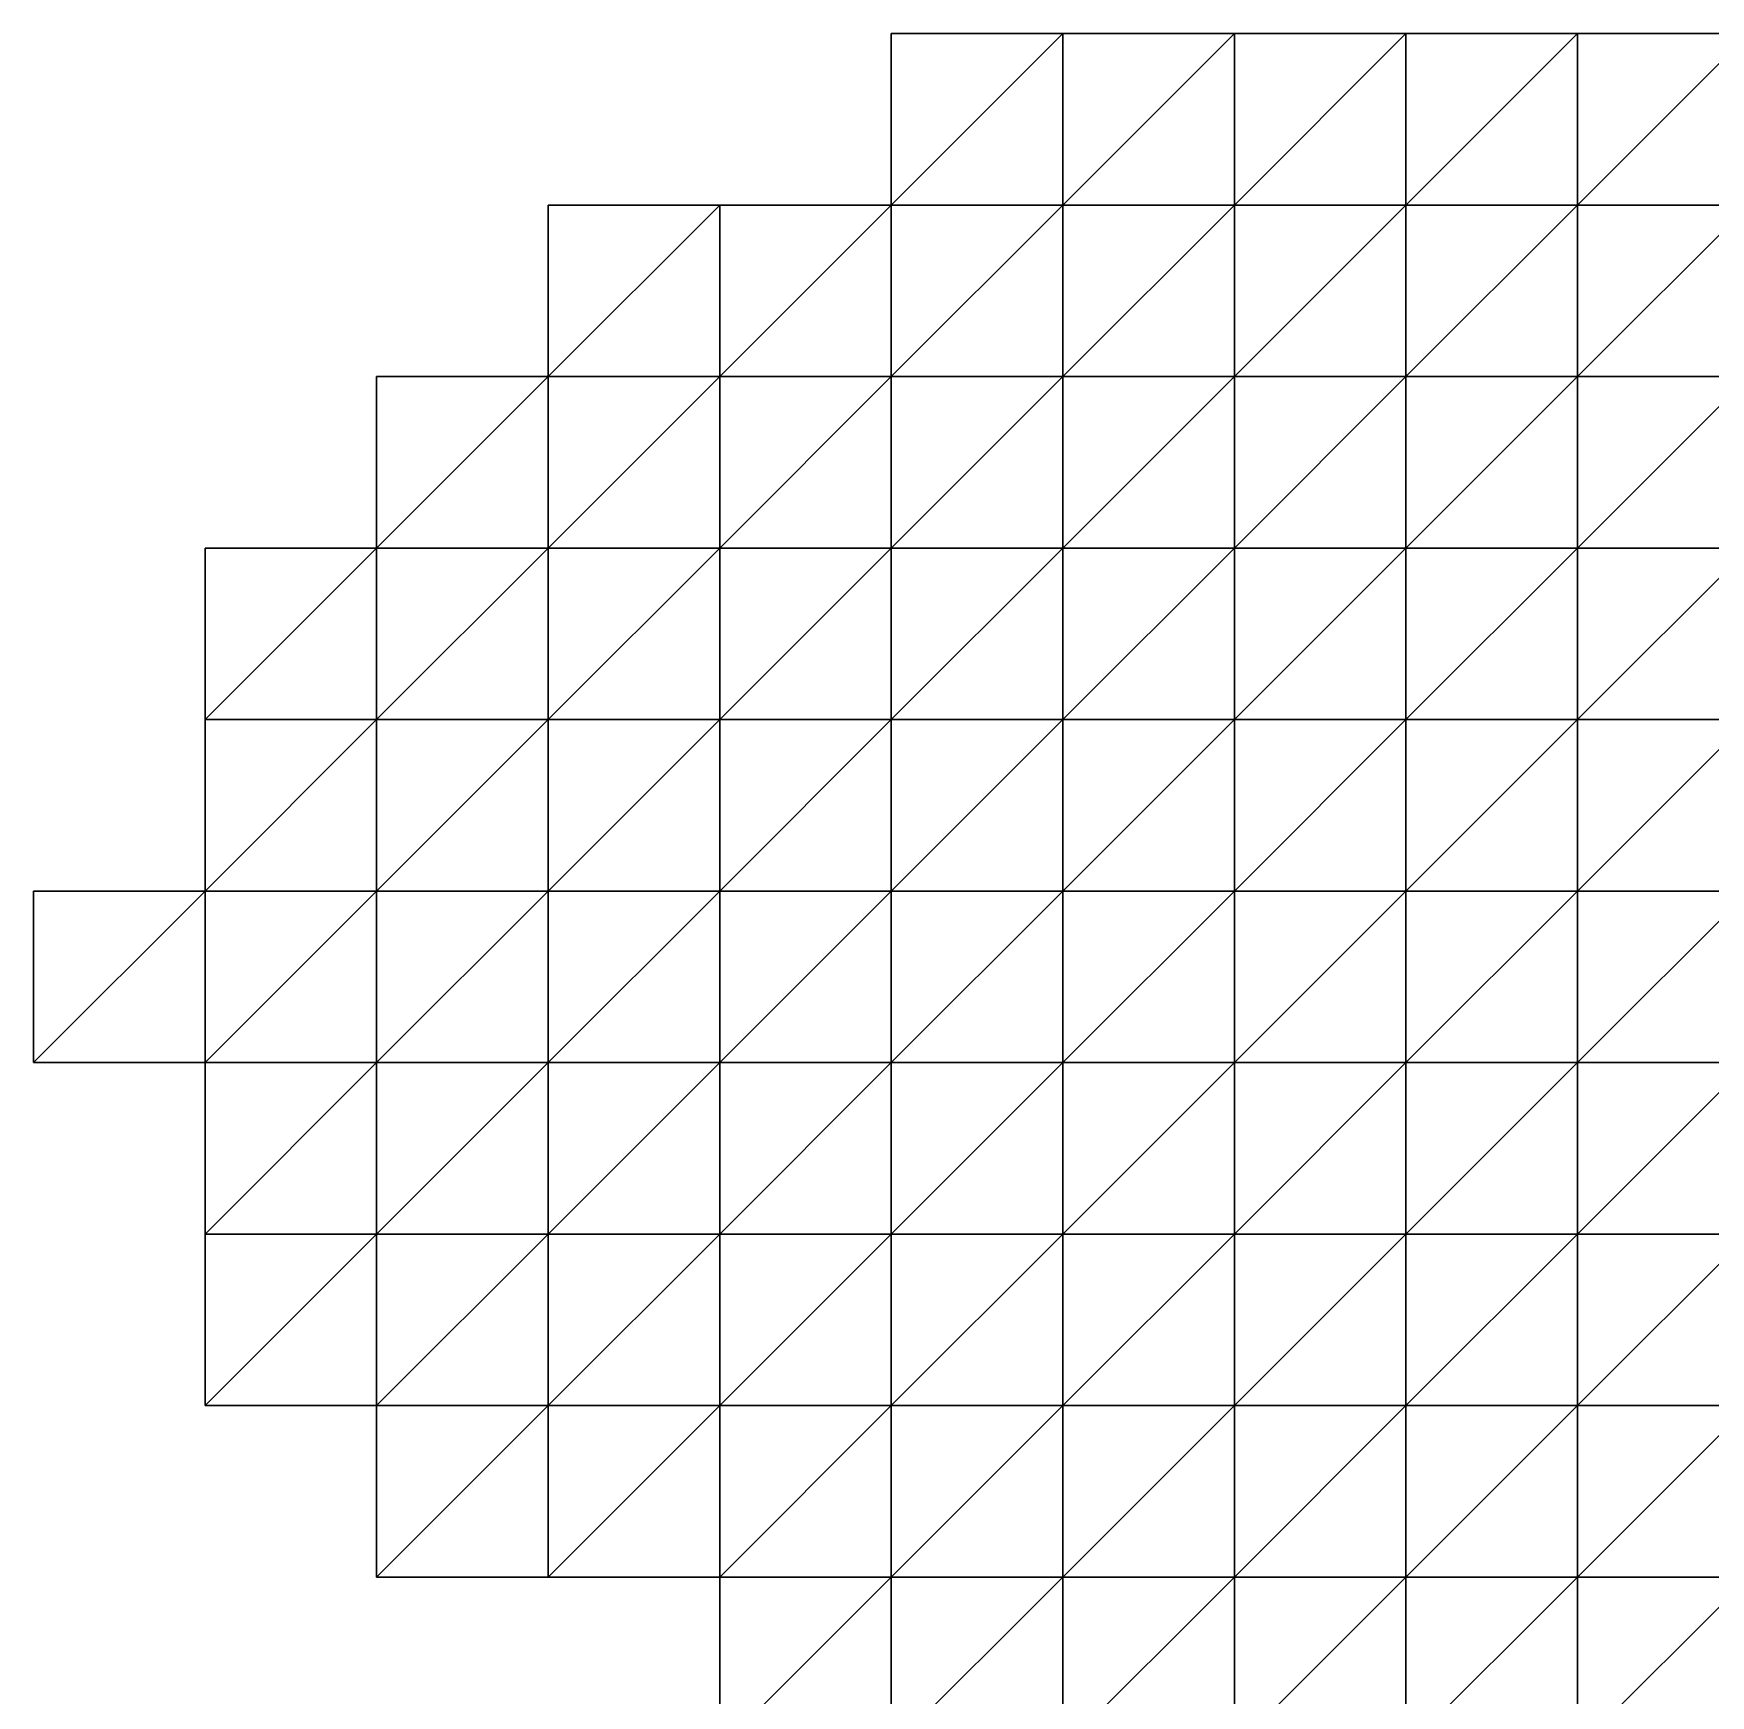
# Model space of a CAD drawing. Extents: x 292020 to 295740, y 4557680 to 4560040.
# Drawn here: x 292720 to 292915.5, y 4558086.2 to 4558280 of the extents above; entities that cross this region are included whole.
import ezdxf

# ---------------------------------------------------------------- set-up
doc = ezdxf.new("R2010")
doc.units = 0
doc.layers.add('RUN201_4_-_RUN201_NODOMAIN5_20X', color=7, linetype='CONTINUOUS')

msp = doc.modelspace()

# ---------------------------------------------------------------- linework, layer by layer
at = {"layer": 'RUN201_4_-_RUN201_NODOMAIN5_20X'}
for points in [[(292820, 4558280, 1880), (292820, 4558260, 1880), (292840, 4558280, 1880)], [(292840, 4558280, 1880), (292820, 4558260, 1880), (292840, 4558260, 1880)], [(292840, 4558280, 1900), (292820, 4558260, 1900), (292820, 4558280, 1900)], [(292840, 4558260, 1900), (292820, 4558260, 1900), (292840, 4558280, 1900)], [(292840, 4558280, 1880), (292820, 4558280, 1900), (292820, 4558280, 1880)], [(292840, 4558280, 1900), (292820, 4558280, 1900), (292840, 4558280, 1880)], [(292820, 4558280, 1880), (292820, 4558260, 1900), (292820, 4558260, 1880)], [(292820, 4558280, 1900), (292820, 4558260, 1900), (292820, 4558280, 1880)], [(292840, 4558280, 1880), (292840, 4558260, 1880), (292860, 4558280, 1880)], [(292860, 4558280, 1880), (292840, 4558260, 1880), (292860, 4558260, 1880)], [(292860, 4558280, 1900), (292840, 4558260, 1900), (292840, 4558280, 1900)], [(292860, 4558260, 1900), (292840, 4558260, 1900), (292860, 4558280, 1900)], [(292860, 4558280, 1880), (292840, 4558280, 1900), (292840, 4558280, 1880)], [(292860, 4558280, 1900), (292840, 4558280, 1900), (292860, 4558280, 1880)], [(292860, 4558280, 1880), (292860, 4558260, 1880), (292880, 4558280, 1880)], [(292880, 4558280, 1880), (292860, 4558260, 1880), (292880, 4558260, 1880)], [(292880, 4558280, 1900), (292860, 4558260, 1900), (292860, 4558280, 1900)], [(292880, 4558260, 1900), (292860, 4558260, 1900), (292880, 4558280, 1900)], [(292880, 4558280, 1880), (292860, 4558280, 1900), (292860, 4558280, 1880)], [(292880, 4558280, 1900), (292860, 4558280, 1900), (292880, 4558280, 1880)], [(292880, 4558280, 1880), (292880, 4558260, 1880), (292900, 4558280, 1880)], [(292900, 4558280, 1880), (292880, 4558260, 1880), (292900, 4558260, 1880)], [(292900, 4558280, 1880), (292880, 4558280, 1900), (292880, 4558280, 1880)], [(292900, 4558280, 1900), (292880, 4558280, 1900), (292900, 4558280, 1880)], [(292900, 4558280, 1920), (292880, 4558260, 1920), (292880, 4558280, 1920)], [(292900, 4558260, 1920), (292880, 4558260, 1920), (292900, 4558280, 1920)], [(292900, 4558280, 1900), (292880, 4558280, 1920), (292880, 4558280, 1900)], [(292900, 4558280, 1920), (292880, 4558280, 1920), (292900, 4558280, 1900)], [(292880, 4558280, 1900), (292880, 4558260, 1920), (292880, 4558260, 1900)], [(292880, 4558280, 1920), (292880, 4558260, 1920), (292880, 4558280, 1900)], [(292900, 4558280, 1880), (292900, 4558260, 1880), (292920, 4558280, 1880)], [(292920, 4558280, 1880), (292900, 4558260, 1880), (292920, 4558260, 1880)], [(292920, 4558280, 1880), (292900, 4558280, 1900), (292900, 4558280, 1880)], [(292920, 4558280, 1900), (292900, 4558280, 1900), (292920, 4558280, 1880)], [(292920, 4558280, 1920), (292900, 4558260, 1920), (292900, 4558280, 1920)], [(292920, 4558260, 1920), (292900, 4558260, 1920), (292920, 4558280, 1920)], [(292920, 4558280, 1900), (292900, 4558280, 1920), (292900, 4558280, 1900)], [(292920, 4558280, 1920), (292900, 4558280, 1920), (292920, 4558280, 1900)], [(292780, 4558260, 1880), (292780, 4558240, 1880), (292800, 4558260, 1880)], [(292800, 4558260, 1880), (292780, 4558240, 1880), (292800, 4558240, 1880)], [(292800, 4558260, 1900), (292780, 4558240, 1900), (292780, 4558260, 1900)], [(292800, 4558240, 1900), (292780, 4558240, 1900), (292800, 4558260, 1900)], [(292800, 4558260, 1880), (292780, 4558260, 1900), (292780, 4558260, 1880)], [(292800, 4558260, 1900), (292780, 4558260, 1900), (292800, 4558260, 1880)], [(292780, 4558260, 1880), (292780, 4558240, 1900), (292780, 4558240, 1880)], [(292780, 4558260, 1900), (292780, 4558240, 1900), (292780, 4558260, 1880)], [(292800, 4558260, 1880), (292800, 4558240, 1880), (292820, 4558260, 1880)], [(292820, 4558260, 1880), (292800, 4558240, 1880), (292820, 4558240, 1880)], [(292820, 4558260, 1900), (292800, 4558240, 1900), (292800, 4558260, 1900)], [(292820, 4558240, 1900), (292800, 4558240, 1900), (292820, 4558260, 1900)], [(292820, 4558260, 1880), (292800, 4558260, 1900), (292800, 4558260, 1880)], [(292820, 4558260, 1900), (292800, 4558260, 1900), (292820, 4558260, 1880)], [(292820, 4558260, 1860), (292820, 4558240, 1860), (292840, 4558260, 1860)], [(292840, 4558260, 1860), (292820, 4558240, 1860), (292840, 4558240, 1860)], [(292840, 4558260, 1860), (292820, 4558260, 1880), (292820, 4558260, 1860)], [(292840, 4558260, 1880), (292820, 4558260, 1880), (292840, 4558260, 1860)], [(292820, 4558260, 1860), (292820, 4558240, 1880), (292820, 4558240, 1860)], [(292820, 4558260, 1880), (292820, 4558240, 1880), (292820, 4558260, 1860)], [(292840, 4558260, 1900), (292820, 4558240, 1900), (292820, 4558260, 1900)], [(292840, 4558240, 1900), (292820, 4558240, 1900), (292840, 4558260, 1900)], [(292840, 4558260, 1860), (292840, 4558240, 1860), (292860, 4558260, 1860)], [(292860, 4558260, 1860), (292840, 4558240, 1860), (292860, 4558240, 1860)], [(292860, 4558260, 1860), (292840, 4558260, 1880), (292840, 4558260, 1860)], [(292860, 4558260, 1880), (292840, 4558260, 1880), (292860, 4558260, 1860)], [(292860, 4558260, 1900), (292840, 4558240, 1900), (292840, 4558260, 1900)], [(292860, 4558240, 1900), (292840, 4558240, 1900), (292860, 4558260, 1900)], [(292860, 4558260, 1860), (292860, 4558240, 1860), (292880, 4558260, 1860)], [(292880, 4558260, 1860), (292860, 4558240, 1860), (292880, 4558240, 1860)], [(292880, 4558260, 1860), (292860, 4558260, 1880), (292860, 4558260, 1860)], [(292880, 4558260, 1880), (292860, 4558260, 1880), (292880, 4558260, 1860)], [(292880, 4558260, 1900), (292860, 4558240, 1900), (292860, 4558260, 1900)], [(292880, 4558240, 1900), (292860, 4558240, 1900), (292880, 4558260, 1900)], [(292880, 4558260, 1860), (292880, 4558240, 1860), (292900, 4558260, 1860)], [(292900, 4558260, 1860), (292880, 4558240, 1860), (292900, 4558240, 1860)], [(292900, 4558260, 1860), (292880, 4558260, 1880), (292880, 4558260, 1860)], [(292900, 4558260, 1880), (292880, 4558260, 1880), (292900, 4558260, 1860)], [(292900, 4558260, 1920), (292880, 4558240, 1920), (292880, 4558260, 1920)], [(292900, 4558240, 1920), (292880, 4558240, 1920), (292900, 4558260, 1920)], [(292880, 4558260, 1900), (292880, 4558240, 1920), (292880, 4558240, 1900)], [(292880, 4558260, 1920), (292880, 4558240, 1920), (292880, 4558260, 1900)], [(292900, 4558260, 1860), (292900, 4558240, 1860), (292920, 4558260, 1860)], [(292920, 4558260, 1860), (292900, 4558240, 1860), (292920, 4558240, 1860)], [(292920, 4558260, 1860), (292900, 4558260, 1880), (292900, 4558260, 1860)], [(292920, 4558260, 1880), (292900, 4558260, 1880), (292920, 4558260, 1860)], [(292920, 4558260, 1920), (292900, 4558240, 1920), (292900, 4558260, 1920)], [(292920, 4558240, 1920), (292900, 4558240, 1920), (292920, 4558260, 1920)], [(292760, 4558240, 1880), (292760, 4558220, 1880), (292780, 4558240, 1880)], [(292780, 4558240, 1880), (292760, 4558220, 1880), (292780, 4558220, 1880)], [(292780, 4558240, 1900), (292760, 4558220, 1900), (292760, 4558240, 1900)], [(292780, 4558220, 1900), (292760, 4558220, 1900), (292780, 4558240, 1900)], [(292780, 4558240, 1880), (292760, 4558240, 1900), (292760, 4558240, 1880)], [(292780, 4558240, 1900), (292760, 4558240, 1900), (292780, 4558240, 1880)], [(292760, 4558240, 1880), (292760, 4558220, 1900), (292760, 4558220, 1880)], [(292760, 4558240, 1900), (292760, 4558220, 1900), (292760, 4558240, 1880)], [(292780, 4558240, 1860), (292780, 4558220, 1860), (292800, 4558240, 1860)], [(292800, 4558240, 1860), (292780, 4558220, 1860), (292800, 4558220, 1860)], [(292800, 4558240, 1860), (292780, 4558240, 1880), (292780, 4558240, 1860)], [(292800, 4558240, 1880), (292780, 4558240, 1880), (292800, 4558240, 1860)], [(292780, 4558240, 1860), (292780, 4558220, 1880), (292780, 4558220, 1860)], [(292780, 4558240, 1880), (292780, 4558220, 1880), (292780, 4558240, 1860)], [(292800, 4558240, 1900), (292780, 4558220, 1900), (292780, 4558240, 1900)], [(292800, 4558220, 1900), (292780, 4558220, 1900), (292800, 4558240, 1900)], [(292800, 4558240, 1860), (292800, 4558220, 1860), (292820, 4558240, 1860)], [(292820, 4558240, 1860), (292800, 4558220, 1860), (292820, 4558220, 1860)], [(292820, 4558240, 1860), (292800, 4558240, 1880), (292800, 4558240, 1860)], [(292820, 4558240, 1880), (292800, 4558240, 1880), (292820, 4558240, 1860)], [(292820, 4558240, 1900), (292800, 4558220, 1900), (292800, 4558240, 1900)], [(292820, 4558220, 1900), (292800, 4558220, 1900), (292820, 4558240, 1900)], [(292820, 4558240, 1840), (292820, 4558220, 1840), (292840, 4558240, 1840)], [(292840, 4558240, 1840), (292820, 4558220, 1840), (292840, 4558220, 1840)], [(292840, 4558240, 1840), (292820, 4558240, 1860), (292820, 4558240, 1840)], [(292840, 4558240, 1860), (292820, 4558240, 1860), (292840, 4558240, 1840)], [(292820, 4558240, 1840), (292820, 4558220, 1860), (292820, 4558220, 1840)], [(292820, 4558240, 1860), (292820, 4558220, 1860), (292820, 4558240, 1840)], [(292840, 4558240, 1900), (292820, 4558220, 1900), (292820, 4558240, 1900)], [(292840, 4558220, 1900), (292820, 4558220, 1900), (292840, 4558240, 1900)], [(292840, 4558240, 1840), (292840, 4558220, 1840), (292860, 4558240, 1840)], [(292860, 4558240, 1840), (292840, 4558220, 1840), (292860, 4558220, 1840)], [(292860, 4558240, 1840), (292840, 4558240, 1860), (292840, 4558240, 1840)], [(292860, 4558240, 1860), (292840, 4558240, 1860), (292860, 4558240, 1840)], [(292860, 4558240, 1900), (292840, 4558220, 1900), (292840, 4558240, 1900)], [(292860, 4558220, 1900), (292840, 4558220, 1900), (292860, 4558240, 1900)], [(292860, 4558240, 1840), (292860, 4558220, 1840), (292880, 4558240, 1840)], [(292880, 4558240, 1840), (292860, 4558220, 1840), (292880, 4558220, 1840)], [(292880, 4558240, 1840), (292860, 4558240, 1860), (292860, 4558240, 1840)], [(292880, 4558240, 1860), (292860, 4558240, 1860), (292880, 4558240, 1840)], [(292880, 4558240, 1900), (292860, 4558220, 1900), (292860, 4558240, 1900)], [(292880, 4558220, 1900), (292860, 4558220, 1900), (292880, 4558240, 1900)], [(292880, 4558240, 1840), (292880, 4558220, 1840), (292900, 4558240, 1840)], [(292900, 4558240, 1840), (292880, 4558220, 1840), (292900, 4558220, 1840)], [(292900, 4558240, 1840), (292880, 4558240, 1860), (292880, 4558240, 1840)], [(292900, 4558240, 1860), (292880, 4558240, 1860), (292900, 4558240, 1840)], [(292900, 4558240, 1920), (292880, 4558220, 1920), (292880, 4558240, 1920)], [(292900, 4558220, 1920), (292880, 4558220, 1920), (292900, 4558240, 1920)], [(292880, 4558240, 1900), (292880, 4558220, 1920), (292880, 4558220, 1900)], [(292880, 4558240, 1920), (292880, 4558220, 1920), (292880, 4558240, 1900)], [(292900, 4558240, 1840), (292900, 4558220, 1840), (292920, 4558240, 1840)], [(292920, 4558240, 1840), (292900, 4558220, 1840), (292920, 4558220, 1840)], [(292920, 4558240, 1840), (292900, 4558240, 1860), (292900, 4558240, 1840)], [(292920, 4558240, 1860), (292900, 4558240, 1860), (292920, 4558240, 1840)], [(292920, 4558240, 1920), (292900, 4558220, 1920), (292900, 4558240, 1920)], [(292920, 4558220, 1920), (292900, 4558220, 1920), (292920, 4558240, 1920)], [(292740, 4558220, 1880), (292740, 4558200, 1880), (292760, 4558220, 1880)], [(292760, 4558220, 1880), (292740, 4558200, 1880), (292760, 4558200, 1880)], [(292760, 4558220, 1900), (292740, 4558200, 1900), (292740, 4558220, 1900)], [(292760, 4558200, 1900), (292740, 4558200, 1900), (292760, 4558220, 1900)], [(292760, 4558220, 1880), (292740, 4558220, 1900), (292740, 4558220, 1880)], [(292760, 4558220, 1900), (292740, 4558220, 1900), (292760, 4558220, 1880)], [(292740, 4558220, 1880), (292740, 4558200, 1900), (292740, 4558200, 1880)], [(292740, 4558220, 1900), (292740, 4558200, 1900), (292740, 4558220, 1880)], [(292760, 4558220, 1860), (292760, 4558200, 1860), (292780, 4558220, 1860)], [(292780, 4558220, 1860), (292760, 4558200, 1860), (292780, 4558200, 1860)], [(292780, 4558220, 1860), (292760, 4558220, 1880), (292760, 4558220, 1860)], [(292780, 4558220, 1880), (292760, 4558220, 1880), (292780, 4558220, 1860)], [(292760, 4558220, 1860), (292760, 4558200, 1880), (292760, 4558200, 1860)], [(292760, 4558220, 1880), (292760, 4558200, 1880), (292760, 4558220, 1860)], [(292780, 4558220, 1900), (292760, 4558200, 1900), (292760, 4558220, 1900)], [(292780, 4558200, 1900), (292760, 4558200, 1900), (292780, 4558220, 1900)], [(292780, 4558220, 1860), (292780, 4558200, 1860), (292800, 4558220, 1860)], [(292800, 4558220, 1860), (292780, 4558200, 1860), (292800, 4558200, 1860)], [(292800, 4558220, 1900), (292780, 4558200, 1900), (292780, 4558220, 1900)], [(292800, 4558200, 1900), (292780, 4558200, 1900), (292800, 4558220, 1900)], [(292800, 4558220, 1840), (292800, 4558200, 1840), (292820, 4558220, 1840)], [(292820, 4558220, 1840), (292800, 4558200, 1840), (292820, 4558200, 1840)], [(292820, 4558220, 1840), (292800, 4558220, 1860), (292800, 4558220, 1840)], [(292820, 4558220, 1860), (292800, 4558220, 1860), (292820, 4558220, 1840)], [(292800, 4558220, 1840), (292800, 4558200, 1860), (292800, 4558200, 1840)], [(292800, 4558220, 1860), (292800, 4558200, 1860), (292800, 4558220, 1840)], [(292820, 4558220, 1900), (292800, 4558200, 1900), (292800, 4558220, 1900)], [(292820, 4558200, 1900), (292800, 4558200, 1900), (292820, 4558220, 1900)], [(292820, 4558220, 1820), (292820, 4558200, 1820), (292840, 4558220, 1820)], [(292840, 4558220, 1820), (292820, 4558200, 1820), (292840, 4558200, 1820)], [(292840, 4558220, 1820), (292820, 4558220, 1840), (292820, 4558220, 1820)], [(292840, 4558220, 1840), (292820, 4558220, 1840), (292840, 4558220, 1820)], [(292820, 4558220, 1820), (292820, 4558200, 1840), (292820, 4558200, 1820)], [(292820, 4558220, 1840), (292820, 4558200, 1840), (292820, 4558220, 1820)], [(292840, 4558220, 1900), (292820, 4558200, 1900), (292820, 4558220, 1900)], [(292840, 4558200, 1900), (292820, 4558200, 1900), (292840, 4558220, 1900)], [(292840, 4558220, 1820), (292840, 4558200, 1820), (292860, 4558220, 1820)], [(292860, 4558220, 1820), (292840, 4558200, 1820), (292860, 4558200, 1820)], [(292860, 4558220, 1820), (292840, 4558220, 1840), (292840, 4558220, 1820)], [(292860, 4558220, 1840), (292840, 4558220, 1840), (292860, 4558220, 1820)], [(292860, 4558220, 1900), (292840, 4558200, 1900), (292840, 4558220, 1900)], [(292860, 4558200, 1900), (292840, 4558200, 1900), (292860, 4558220, 1900)], [(292860, 4558220, 1820), (292860, 4558200, 1820), (292880, 4558220, 1820)], [(292880, 4558220, 1820), (292860, 4558200, 1820), (292880, 4558200, 1820)], [(292880, 4558220, 1820), (292860, 4558220, 1840), (292860, 4558220, 1820)], [(292880, 4558220, 1840), (292860, 4558220, 1840), (292880, 4558220, 1820)], [(292880, 4558220, 1920), (292860, 4558200, 1920), (292860, 4558220, 1920)], [(292880, 4558200, 1920), (292860, 4558200, 1920), (292880, 4558220, 1920)], [(292880, 4558220, 1900), (292860, 4558220, 1920), (292860, 4558220, 1900)], [(292880, 4558220, 1920), (292860, 4558220, 1920), (292880, 4558220, 1900)], [(292860, 4558220, 1900), (292860, 4558200, 1920), (292860, 4558200, 1900)], [(292860, 4558220, 1920), (292860, 4558200, 1920), (292860, 4558220, 1900)], [(292880, 4558220, 1820), (292880, 4558200, 1820), (292900, 4558220, 1820)], [(292900, 4558220, 1820), (292880, 4558200, 1820), (292900, 4558200, 1820)], [(292900, 4558220, 1820), (292880, 4558220, 1840), (292880, 4558220, 1820)], [(292900, 4558220, 1840), (292880, 4558220, 1840), (292900, 4558220, 1820)], [(292900, 4558220, 1920), (292880, 4558200, 1920), (292880, 4558220, 1920)], [(292900, 4558200, 1920), (292880, 4558200, 1920), (292900, 4558220, 1920)], [(292900, 4558220, 1820), (292900, 4558200, 1820), (292920, 4558220, 1820)], [(292920, 4558220, 1820), (292900, 4558200, 1820), (292920, 4558200, 1820)], [(292920, 4558220, 1820), (292900, 4558220, 1840), (292900, 4558220, 1820)], [(292920, 4558220, 1840), (292900, 4558220, 1840), (292920, 4558220, 1820)], [(292920, 4558220, 1920), (292900, 4558200, 1920), (292900, 4558220, 1920)], [(292920, 4558200, 1920), (292900, 4558200, 1920), (292920, 4558220, 1920)], [(292740, 4558200, 1880), (292740, 4558180, 1880), (292760, 4558200, 1880)], [(292760, 4558200, 1880), (292740, 4558180, 1880), (292760, 4558180, 1880)], [(292760, 4558200, 1900), (292740, 4558180, 1900), (292740, 4558200, 1900)], [(292760, 4558180, 1900), (292740, 4558180, 1900), (292760, 4558200, 1900)], [(292740, 4558200, 1880), (292740, 4558180, 1900), (292740, 4558180, 1880)], [(292740, 4558200, 1900), (292740, 4558180, 1900), (292740, 4558200, 1880)], [(292760, 4558200, 1860), (292760, 4558180, 1860), (292780, 4558200, 1860)], [(292780, 4558200, 1860), (292760, 4558180, 1860), (292780, 4558180, 1860)], [(292760, 4558200, 1860), (292760, 4558180, 1880), (292760, 4558180, 1860)], [(292760, 4558200, 1880), (292760, 4558180, 1880), (292760, 4558200, 1860)], [(292780, 4558200, 1900), (292760, 4558180, 1900), (292760, 4558200, 1900)], [(292780, 4558180, 1900), (292760, 4558180, 1900), (292780, 4558200, 1900)], [(292780, 4558200, 1840), (292780, 4558180, 1840), (292800, 4558200, 1840)], [(292800, 4558200, 1840), (292780, 4558180, 1840), (292800, 4558180, 1840)], [(292800, 4558200, 1840), (292780, 4558200, 1860), (292780, 4558200, 1840)], [(292800, 4558200, 1860), (292780, 4558200, 1860), (292800, 4558200, 1840)], [(292780, 4558200, 1840), (292780, 4558180, 1860), (292780, 4558180, 1840)], [(292780, 4558200, 1860), (292780, 4558180, 1860), (292780, 4558200, 1840)], [(292800, 4558200, 1900), (292780, 4558180, 1900), (292780, 4558200, 1900)], [(292800, 4558180, 1900), (292780, 4558180, 1900), (292800, 4558200, 1900)], [(292800, 4558200, 1820), (292800, 4558180, 1820), (292820, 4558200, 1820)], [(292820, 4558200, 1820), (292800, 4558180, 1820), (292820, 4558180, 1820)], [(292820, 4558200, 1820), (292800, 4558200, 1840), (292800, 4558200, 1820)], [(292820, 4558200, 1840), (292800, 4558200, 1840), (292820, 4558200, 1820)], [(292800, 4558200, 1820), (292800, 4558180, 1840), (292800, 4558180, 1820)], [(292800, 4558200, 1840), (292800, 4558180, 1840), (292800, 4558200, 1820)], [(292820, 4558200, 1900), (292800, 4558180, 1900), (292800, 4558200, 1900)], [(292820, 4558180, 1900), (292800, 4558180, 1900), (292820, 4558200, 1900)], [(292820, 4558200, 1800), (292820, 4558180, 1800), (292840, 4558200, 1800)], [(292840, 4558200, 1800), (292820, 4558180, 1800), (292840, 4558180, 1800)], [(292840, 4558200, 1800), (292820, 4558200, 1820), (292820, 4558200, 1800)], [(292840, 4558200, 1820), (292820, 4558200, 1820), (292840, 4558200, 1800)], [(292820, 4558200, 1800), (292820, 4558180, 1820), (292820, 4558180, 1800)], [(292820, 4558200, 1820), (292820, 4558180, 1820), (292820, 4558200, 1800)], [(292840, 4558200, 1900), (292820, 4558180, 1900), (292820, 4558200, 1900)], [(292840, 4558180, 1900), (292820, 4558180, 1900), (292840, 4558200, 1900)], [(292840, 4558200, 1800), (292840, 4558180, 1800), (292860, 4558200, 1800)], [(292860, 4558200, 1800), (292840, 4558180, 1800), (292860, 4558180, 1800)], [(292860, 4558200, 1800), (292840, 4558200, 1820), (292840, 4558200, 1800)], [(292860, 4558200, 1820), (292840, 4558200, 1820), (292860, 4558200, 1800)], [(292860, 4558200, 1920), (292840, 4558180, 1920), (292840, 4558200, 1920)], [(292860, 4558180, 1920), (292840, 4558180, 1920), (292860, 4558200, 1920)], [(292860, 4558200, 1900), (292840, 4558200, 1920), (292840, 4558200, 1900)], [(292860, 4558200, 1920), (292840, 4558200, 1920), (292860, 4558200, 1900)], [(292840, 4558200, 1900), (292840, 4558180, 1920), (292840, 4558180, 1900)], [(292840, 4558200, 1920), (292840, 4558180, 1920), (292840, 4558200, 1900)], [(292860, 4558200, 1800), (292860, 4558180, 1800), (292880, 4558200, 1800)], [(292880, 4558200, 1800), (292860, 4558180, 1800), (292880, 4558180, 1800)], [(292880, 4558200, 1800), (292860, 4558200, 1820), (292860, 4558200, 1800)], [(292880, 4558200, 1820), (292860, 4558200, 1820), (292880, 4558200, 1800)], [(292880, 4558200, 1920), (292860, 4558180, 1920), (292860, 4558200, 1920)], [(292880, 4558180, 1920), (292860, 4558180, 1920), (292880, 4558200, 1920)], [(292880, 4558200, 1800), (292880, 4558180, 1800), (292900, 4558200, 1800)], [(292900, 4558200, 1800), (292880, 4558180, 1800), (292900, 4558180, 1800)], [(292900, 4558200, 1800), (292880, 4558200, 1820), (292880, 4558200, 1800)], [(292900, 4558200, 1820), (292880, 4558200, 1820), (292900, 4558200, 1800)], [(292900, 4558200, 1920), (292880, 4558180, 1920), (292880, 4558200, 1920)], [(292900, 4558180, 1920), (292880, 4558180, 1920), (292900, 4558200, 1920)], [(292900, 4558200, 1800), (292900, 4558180, 1800), (292920, 4558200, 1800)], [(292920, 4558200, 1800), (292900, 4558180, 1800), (292920, 4558180, 1800)], [(292920, 4558200, 1800), (292900, 4558200, 1820), (292900, 4558200, 1800)], [(292920, 4558200, 1820), (292900, 4558200, 1820), (292920, 4558200, 1800)], [(292920, 4558200, 1920), (292900, 4558180, 1920), (292900, 4558200, 1920)], [(292920, 4558180, 1920), (292900, 4558180, 1920), (292920, 4558200, 1920)], [(292720, 4558180, 1880), (292720, 4558160, 1880), (292740, 4558180, 1880)], [(292740, 4558180, 1880), (292720, 4558160, 1880), (292740, 4558160, 1880)], [(292740, 4558180, 1900), (292720, 4558160, 1900), (292720, 4558180, 1900)], [(292740, 4558160, 1900), (292720, 4558160, 1900), (292740, 4558180, 1900)], [(292740, 4558180, 1880), (292720, 4558180, 1900), (292720, 4558180, 1880)], [(292740, 4558180, 1900), (292720, 4558180, 1900), (292740, 4558180, 1880)], [(292720, 4558180, 1880), (292720, 4558160, 1900), (292720, 4558160, 1880)], [(292720, 4558180, 1900), (292720, 4558160, 1900), (292720, 4558180, 1880)], [(292740, 4558180, 1860), (292740, 4558160, 1860), (292760, 4558180, 1860)], [(292760, 4558180, 1860), (292740, 4558160, 1860), (292760, 4558160, 1860)], [(292760, 4558180, 1860), (292740, 4558180, 1880), (292740, 4558180, 1860)], [(292760, 4558180, 1880), (292740, 4558180, 1880), (292760, 4558180, 1860)], [(292740, 4558180, 1860), (292740, 4558160, 1880), (292740, 4558160, 1860)], [(292740, 4558180, 1880), (292740, 4558160, 1880), (292740, 4558180, 1860)], [(292760, 4558180, 1900), (292740, 4558160, 1900), (292740, 4558180, 1900)], [(292760, 4558160, 1900), (292740, 4558160, 1900), (292760, 4558180, 1900)], [(292760, 4558180, 1840), (292760, 4558160, 1840), (292780, 4558180, 1840)], [(292780, 4558180, 1840), (292760, 4558160, 1840), (292780, 4558160, 1840)], [(292780, 4558180, 1840), (292760, 4558180, 1860), (292760, 4558180, 1840)], [(292780, 4558180, 1860), (292760, 4558180, 1860), (292780, 4558180, 1840)], [(292760, 4558180, 1840), (292760, 4558160, 1860), (292760, 4558160, 1840)], [(292760, 4558180, 1860), (292760, 4558160, 1860), (292760, 4558180, 1840)], [(292780, 4558180, 1900), (292760, 4558160, 1900), (292760, 4558180, 1900)], [(292780, 4558160, 1900), (292760, 4558160, 1900), (292780, 4558180, 1900)], [(292780, 4558180, 1820), (292780, 4558160, 1820), (292800, 4558180, 1820)], [(292800, 4558180, 1820), (292780, 4558160, 1820), (292800, 4558160, 1820)], [(292800, 4558180, 1820), (292780, 4558180, 1840), (292780, 4558180, 1820)], [(292800, 4558180, 1840), (292780, 4558180, 1840), (292800, 4558180, 1820)], [(292780, 4558180, 1820), (292780, 4558160, 1840), (292780, 4558160, 1820)], [(292780, 4558180, 1840), (292780, 4558160, 1840), (292780, 4558180, 1820)], [(292800, 4558180, 1900), (292780, 4558160, 1900), (292780, 4558180, 1900)], [(292800, 4558160, 1900), (292780, 4558160, 1900), (292800, 4558180, 1900)], [(292800, 4558180, 1800), (292800, 4558160, 1800), (292820, 4558180, 1800)], [(292820, 4558180, 1800), (292800, 4558160, 1800), (292820, 4558160, 1800)], [(292820, 4558180, 1800), (292800, 4558180, 1820), (292800, 4558180, 1800)], [(292820, 4558180, 1820), (292800, 4558180, 1820), (292820, 4558180, 1800)], [(292800, 4558180, 1800), (292800, 4558160, 1820), (292800, 4558160, 1800)], [(292800, 4558180, 1820), (292800, 4558160, 1820), (292800, 4558180, 1800)], [(292820, 4558180, 1900), (292800, 4558160, 1900), (292800, 4558180, 1900)], [(292820, 4558160, 1900), (292800, 4558160, 1900), (292820, 4558180, 1900)], [(292820, 4558180, 1800), (292820, 4558160, 1800), (292840, 4558180, 1800)], [(292840, 4558180, 1800), (292820, 4558160, 1800), (292840, 4558160, 1800)], [(292840, 4558180, 1920), (292820, 4558160, 1920), (292820, 4558180, 1920)], [(292840, 4558160, 1920), (292820, 4558160, 1920), (292840, 4558180, 1920)], [(292840, 4558180, 1900), (292820, 4558180, 1920), (292820, 4558180, 1900)], [(292840, 4558180, 1920), (292820, 4558180, 1920), (292840, 4558180, 1900)], [(292820, 4558180, 1900), (292820, 4558160, 1920), (292820, 4558160, 1900)], [(292820, 4558180, 1920), (292820, 4558160, 1920), (292820, 4558180, 1900)], [(292840, 4558180, 1800), (292840, 4558160, 1800), (292860, 4558180, 1800)], [(292860, 4558180, 1800), (292840, 4558160, 1800), (292860, 4558160, 1800)], [(292860, 4558180, 1920), (292840, 4558160, 1920), (292840, 4558180, 1920)], [(292860, 4558160, 1920), (292840, 4558160, 1920), (292860, 4558180, 1920)], [(292860, 4558180, 1800), (292860, 4558160, 1800), (292880, 4558180, 1800)], [(292880, 4558180, 1800), (292860, 4558160, 1800), (292880, 4558160, 1800)], [(292880, 4558180, 1920), (292860, 4558160, 1920), (292860, 4558180, 1920)], [(292880, 4558160, 1920), (292860, 4558160, 1920), (292880, 4558180, 1920)], [(292880, 4558180, 1800), (292880, 4558160, 1800), (292900, 4558180, 1800)], [(292900, 4558180, 1800), (292880, 4558160, 1800), (292900, 4558160, 1800)], [(292900, 4558180, 1920), (292880, 4558160, 1920), (292880, 4558180, 1920)], [(292900, 4558160, 1920), (292880, 4558160, 1920), (292900, 4558180, 1920)], [(292900, 4558180, 1800), (292900, 4558160, 1800), (292920, 4558180, 1800)], [(292920, 4558180, 1800), (292900, 4558160, 1800), (292920, 4558160, 1800)], [(292920, 4558180, 1920), (292900, 4558160, 1920), (292900, 4558180, 1920)], [(292920, 4558160, 1920), (292900, 4558160, 1920), (292920, 4558180, 1920)], [(292720, 4558160, 1880), (292720, 4558160, 1900), (292740, 4558160, 1880)], [(292740, 4558160, 1880), (292720, 4558160, 1900), (292740, 4558160, 1900)], [(292740, 4558160, 1860), (292740, 4558160, 1880), (292760, 4558160, 1860)], [(292760, 4558160, 1860), (292740, 4558160, 1880), (292760, 4558160, 1880)], [(292740, 4558160, 1880), (292740, 4558140, 1880), (292760, 4558160, 1880)], [(292760, 4558160, 1880), (292740, 4558140, 1880), (292760, 4558140, 1880)], [(292760, 4558160, 1900), (292740, 4558140, 1900), (292740, 4558160, 1900)], [(292760, 4558140, 1900), (292740, 4558140, 1900), (292760, 4558160, 1900)], [(292740, 4558160, 1880), (292740, 4558140, 1900), (292740, 4558140, 1880)], [(292740, 4558160, 1900), (292740, 4558140, 1900), (292740, 4558160, 1880)], [(292760, 4558160, 1840), (292760, 4558160, 1860), (292780, 4558160, 1840)], [(292780, 4558160, 1840), (292760, 4558160, 1860), (292780, 4558160, 1860)], [(292760, 4558160, 1860), (292760, 4558140, 1860), (292780, 4558160, 1860)], [(292780, 4558160, 1860), (292760, 4558140, 1860), (292780, 4558140, 1860)], [(292760, 4558160, 1860), (292760, 4558140, 1880), (292760, 4558140, 1860)], [(292760, 4558160, 1880), (292760, 4558140, 1880), (292760, 4558160, 1860)], [(292780, 4558160, 1900), (292760, 4558140, 1900), (292760, 4558160, 1900)], [(292780, 4558140, 1900), (292760, 4558140, 1900), (292780, 4558160, 1900)], [(292780, 4558160, 1820), (292780, 4558160, 1840), (292800, 4558160, 1820)], [(292800, 4558160, 1820), (292780, 4558160, 1840), (292800, 4558160, 1840)], [(292780, 4558160, 1840), (292780, 4558140, 1840), (292800, 4558160, 1840)], [(292800, 4558160, 1840), (292780, 4558140, 1840), (292800, 4558140, 1840)], [(292780, 4558160, 1840), (292780, 4558140, 1860), (292780, 4558140, 1840)], [(292780, 4558160, 1860), (292780, 4558140, 1860), (292780, 4558160, 1840)], [(292800, 4558160, 1900), (292780, 4558140, 1900), (292780, 4558160, 1900)], [(292800, 4558140, 1900), (292780, 4558140, 1900), (292800, 4558160, 1900)], [(292800, 4558160, 1800), (292800, 4558160, 1820), (292820, 4558160, 1800)], [(292820, 4558160, 1800), (292800, 4558160, 1820), (292820, 4558160, 1820)], [(292800, 4558160, 1820), (292800, 4558140, 1820), (292820, 4558160, 1820)], [(292820, 4558160, 1820), (292800, 4558140, 1820), (292820, 4558140, 1820)], [(292800, 4558160, 1820), (292800, 4558140, 1840), (292800, 4558140, 1820)], [(292800, 4558160, 1840), (292800, 4558140, 1840), (292800, 4558160, 1820)], [(292820, 4558160, 1900), (292800, 4558140, 1900), (292800, 4558160, 1900)], [(292820, 4558140, 1900), (292800, 4558140, 1900), (292820, 4558160, 1900)], [(292820, 4558160, 1800), (292820, 4558160, 1820), (292840, 4558160, 1800)], [(292840, 4558160, 1800), (292820, 4558160, 1820), (292840, 4558160, 1820)], [(292820, 4558160, 1820), (292820, 4558140, 1820), (292840, 4558160, 1820)], [(292840, 4558160, 1820), (292820, 4558140, 1820), (292840, 4558140, 1820)], [(292840, 4558160, 1920), (292820, 4558140, 1920), (292820, 4558160, 1920)], [(292840, 4558140, 1920), (292820, 4558140, 1920), (292840, 4558160, 1920)], [(292820, 4558160, 1900), (292820, 4558140, 1920), (292820, 4558140, 1900)], [(292820, 4558160, 1920), (292820, 4558140, 1920), (292820, 4558160, 1900)], [(292840, 4558160, 1800), (292840, 4558160, 1820), (292860, 4558160, 1800)], [(292860, 4558160, 1800), (292840, 4558160, 1820), (292860, 4558160, 1820)], [(292840, 4558160, 1820), (292840, 4558140, 1820), (292860, 4558160, 1820)], [(292860, 4558160, 1820), (292840, 4558140, 1820), (292860, 4558140, 1820)], [(292860, 4558160, 1920), (292840, 4558140, 1920), (292840, 4558160, 1920)], [(292860, 4558140, 1920), (292840, 4558140, 1920), (292860, 4558160, 1920)], [(292860, 4558160, 1800), (292860, 4558160, 1820), (292880, 4558160, 1800)], [(292880, 4558160, 1800), (292860, 4558160, 1820), (292880, 4558160, 1820)], [(292860, 4558160, 1820), (292860, 4558140, 1820), (292880, 4558160, 1820)], [(292880, 4558160, 1820), (292860, 4558140, 1820), (292880, 4558140, 1820)], [(292880, 4558160, 1920), (292860, 4558140, 1920), (292860, 4558160, 1920)], [(292880, 4558140, 1920), (292860, 4558140, 1920), (292880, 4558160, 1920)], [(292880, 4558160, 1800), (292880, 4558160, 1820), (292900, 4558160, 1800)], [(292900, 4558160, 1800), (292880, 4558160, 1820), (292900, 4558160, 1820)], [(292880, 4558160, 1820), (292880, 4558140, 1820), (292900, 4558160, 1820)], [(292900, 4558160, 1820), (292880, 4558140, 1820), (292900, 4558140, 1820)], [(292900, 4558160, 1920), (292880, 4558140, 1920), (292880, 4558160, 1920)], [(292900, 4558140, 1920), (292880, 4558140, 1920), (292900, 4558160, 1920)], [(292900, 4558160, 1800), (292900, 4558160, 1820), (292920, 4558160, 1800)], [(292920, 4558160, 1800), (292900, 4558160, 1820), (292920, 4558160, 1820)], [(292900, 4558160, 1820), (292900, 4558140, 1820), (292920, 4558160, 1820)], [(292920, 4558160, 1820), (292900, 4558140, 1820), (292920, 4558140, 1820)], [(292920, 4558160, 1920), (292900, 4558140, 1920), (292900, 4558160, 1920)], [(292920, 4558140, 1920), (292900, 4558140, 1920), (292920, 4558160, 1920)], [(292740, 4558140, 1880), (292740, 4558120, 1880), (292760, 4558140, 1880)], [(292760, 4558140, 1880), (292740, 4558120, 1880), (292760, 4558120, 1880)], [(292760, 4558140, 1900), (292740, 4558120, 1900), (292740, 4558140, 1900)], [(292760, 4558120, 1900), (292740, 4558120, 1900), (292760, 4558140, 1900)], [(292740, 4558140, 1880), (292740, 4558120, 1900), (292740, 4558120, 1880)], [(292740, 4558140, 1900), (292740, 4558120, 1900), (292740, 4558140, 1880)], [(292760, 4558140, 1860), (292760, 4558120, 1860), (292780, 4558140, 1860)], [(292780, 4558140, 1860), (292760, 4558120, 1860), (292780, 4558120, 1860)], [(292760, 4558140, 1860), (292760, 4558120, 1880), (292760, 4558120, 1860)], [(292760, 4558140, 1880), (292760, 4558120, 1880), (292760, 4558140, 1860)], [(292780, 4558140, 1900), (292760, 4558120, 1900), (292760, 4558140, 1900)], [(292780, 4558120, 1900), (292760, 4558120, 1900), (292780, 4558140, 1900)], [(292780, 4558140, 1840), (292780, 4558140, 1860), (292800, 4558140, 1840)], [(292800, 4558140, 1840), (292780, 4558140, 1860), (292800, 4558140, 1860)], [(292780, 4558140, 1860), (292780, 4558120, 1860), (292800, 4558140, 1860)], [(292800, 4558140, 1860), (292780, 4558120, 1860), (292800, 4558120, 1860)], [(292800, 4558140, 1900), (292780, 4558120, 1900), (292780, 4558140, 1900)], [(292800, 4558120, 1900), (292780, 4558120, 1900), (292800, 4558140, 1900)], [(292800, 4558140, 1820), (292800, 4558140, 1840), (292820, 4558140, 1820)], [(292820, 4558140, 1820), (292800, 4558140, 1840), (292820, 4558140, 1840)], [(292800, 4558140, 1840), (292800, 4558120, 1840), (292820, 4558140, 1840)], [(292820, 4558140, 1840), (292800, 4558120, 1840), (292820, 4558120, 1840)], [(292800, 4558140, 1840), (292800, 4558120, 1860), (292800, 4558120, 1840)], [(292800, 4558140, 1860), (292800, 4558120, 1860), (292800, 4558140, 1840)], [(292820, 4558140, 1900), (292800, 4558120, 1900), (292800, 4558140, 1900)], [(292820, 4558120, 1900), (292800, 4558120, 1900), (292820, 4558140, 1900)], [(292820, 4558140, 1820), (292820, 4558140, 1840), (292840, 4558140, 1820)], [(292840, 4558140, 1820), (292820, 4558140, 1840), (292840, 4558140, 1840)], [(292820, 4558140, 1840), (292820, 4558120, 1840), (292840, 4558140, 1840)], [(292840, 4558140, 1840), (292820, 4558120, 1840), (292840, 4558120, 1840)], [(292840, 4558140, 1920), (292820, 4558120, 1920), (292820, 4558140, 1920)], [(292840, 4558120, 1920), (292820, 4558120, 1920), (292840, 4558140, 1920)], [(292820, 4558140, 1900), (292820, 4558120, 1920), (292820, 4558120, 1900)], [(292820, 4558140, 1920), (292820, 4558120, 1920), (292820, 4558140, 1900)], [(292840, 4558140, 1820), (292840, 4558140, 1840), (292860, 4558140, 1820)], [(292860, 4558140, 1820), (292840, 4558140, 1840), (292860, 4558140, 1840)], [(292840, 4558140, 1840), (292840, 4558120, 1840), (292860, 4558140, 1840)], [(292860, 4558140, 1840), (292840, 4558120, 1840), (292860, 4558120, 1840)], [(292860, 4558140, 1920), (292840, 4558120, 1920), (292840, 4558140, 1920)], [(292860, 4558120, 1920), (292840, 4558120, 1920), (292860, 4558140, 1920)], [(292860, 4558140, 1820), (292860, 4558140, 1840), (292880, 4558140, 1820)], [(292880, 4558140, 1820), (292860, 4558140, 1840), (292880, 4558140, 1840)], [(292860, 4558140, 1840), (292860, 4558120, 1840), (292880, 4558140, 1840)], [(292880, 4558140, 1840), (292860, 4558120, 1840), (292880, 4558120, 1840)], [(292880, 4558140, 1920), (292860, 4558120, 1920), (292860, 4558140, 1920)], [(292880, 4558120, 1920), (292860, 4558120, 1920), (292880, 4558140, 1920)], [(292880, 4558140, 1820), (292880, 4558140, 1840), (292900, 4558140, 1820)], [(292900, 4558140, 1820), (292880, 4558140, 1840), (292900, 4558140, 1840)], [(292880, 4558140, 1840), (292880, 4558120, 1840), (292900, 4558140, 1840)], [(292900, 4558140, 1840), (292880, 4558120, 1840), (292900, 4558120, 1840)], [(292900, 4558140, 1920), (292880, 4558120, 1920), (292880, 4558140, 1920)], [(292900, 4558120, 1920), (292880, 4558120, 1920), (292900, 4558140, 1920)], [(292900, 4558140, 1820), (292900, 4558140, 1840), (292920, 4558140, 1820)], [(292920, 4558140, 1820), (292900, 4558140, 1840), (292920, 4558140, 1840)], [(292900, 4558140, 1840), (292900, 4558120, 1840), (292920, 4558140, 1840)], [(292920, 4558140, 1840), (292900, 4558120, 1840), (292920, 4558120, 1840)], [(292920, 4558140, 1920), (292900, 4558120, 1920), (292900, 4558140, 1920)], [(292920, 4558120, 1920), (292900, 4558120, 1920), (292920, 4558140, 1920)], [(292740, 4558120, 1880), (292740, 4558120, 1900), (292760, 4558120, 1880)], [(292760, 4558120, 1880), (292740, 4558120, 1900), (292760, 4558120, 1900)], [(292760, 4558120, 1860), (292760, 4558120, 1880), (292780, 4558120, 1860)], [(292780, 4558120, 1860), (292760, 4558120, 1880), (292780, 4558120, 1880)], [(292760, 4558120, 1880), (292760, 4558100, 1880), (292780, 4558120, 1880)], [(292780, 4558120, 1880), (292760, 4558100, 1880), (292780, 4558100, 1880)], [(292780, 4558120, 1900), (292760, 4558100, 1900), (292760, 4558120, 1900)], [(292780, 4558100, 1900), (292760, 4558100, 1900), (292780, 4558120, 1900)], [(292760, 4558120, 1880), (292760, 4558100, 1900), (292760, 4558100, 1880)], [(292760, 4558120, 1900), (292760, 4558100, 1900), (292760, 4558120, 1880)], [(292780, 4558120, 1860), (292780, 4558120, 1880), (292800, 4558120, 1860)], [(292800, 4558120, 1860), (292780, 4558120, 1880), (292800, 4558120, 1880)], [(292780, 4558120, 1880), (292780, 4558100, 1880), (292800, 4558120, 1880)], [(292800, 4558120, 1880), (292780, 4558100, 1880), (292800, 4558100, 1880)], [(292800, 4558120, 1900), (292780, 4558100, 1900), (292780, 4558120, 1900)], [(292800, 4558100, 1900), (292780, 4558100, 1900), (292800, 4558120, 1900)], [(292800, 4558120, 1840), (292800, 4558120, 1860), (292820, 4558120, 1840)], [(292820, 4558120, 1840), (292800, 4558120, 1860), (292820, 4558120, 1860)], [(292800, 4558120, 1860), (292800, 4558100, 1860), (292820, 4558120, 1860)], [(292820, 4558120, 1860), (292800, 4558100, 1860), (292820, 4558100, 1860)], [(292800, 4558120, 1860), (292800, 4558100, 1880), (292800, 4558100, 1860)], [(292800, 4558120, 1880), (292800, 4558100, 1880), (292800, 4558120, 1860)], [(292820, 4558120, 1920), (292800, 4558100, 1920), (292800, 4558120, 1920)], [(292820, 4558100, 1920), (292800, 4558100, 1920), (292820, 4558120, 1920)], [(292820, 4558120, 1900), (292800, 4558120, 1920), (292800, 4558120, 1900)], [(292820, 4558120, 1920), (292800, 4558120, 1920), (292820, 4558120, 1900)], [(292800, 4558120, 1900), (292800, 4558100, 1920), (292800, 4558100, 1900)], [(292800, 4558120, 1920), (292800, 4558100, 1920), (292800, 4558120, 1900)], [(292820, 4558120, 1840), (292820, 4558120, 1860), (292840, 4558120, 1840)], [(292840, 4558120, 1840), (292820, 4558120, 1860), (292840, 4558120, 1860)], [(292820, 4558120, 1860), (292820, 4558100, 1860), (292840, 4558120, 1860)], [(292840, 4558120, 1860), (292820, 4558100, 1860), (292840, 4558100, 1860)], [(292840, 4558120, 1920), (292820, 4558100, 1920), (292820, 4558120, 1920)], [(292840, 4558100, 1920), (292820, 4558100, 1920), (292840, 4558120, 1920)], [(292840, 4558120, 1840), (292840, 4558100, 1840), (292860, 4558120, 1840)], [(292860, 4558120, 1840), (292840, 4558100, 1840), (292860, 4558100, 1840)], [(292840, 4558120, 1840), (292840, 4558100, 1860), (292840, 4558100, 1840)], [(292840, 4558120, 1860), (292840, 4558100, 1860), (292840, 4558120, 1840)], [(292860, 4558120, 1920), (292840, 4558100, 1920), (292840, 4558120, 1920)], [(292860, 4558100, 1920), (292840, 4558100, 1920), (292860, 4558120, 1920)], [(292860, 4558120, 1840), (292860, 4558100, 1840), (292880, 4558120, 1840)], [(292880, 4558120, 1840), (292860, 4558100, 1840), (292880, 4558100, 1840)], [(292880, 4558120, 1920), (292860, 4558100, 1920), (292860, 4558120, 1920)], [(292880, 4558100, 1920), (292860, 4558100, 1920), (292880, 4558120, 1920)], [(292880, 4558120, 1840), (292880, 4558100, 1840), (292900, 4558120, 1840)], [(292900, 4558120, 1840), (292880, 4558100, 1840), (292900, 4558100, 1840)], [(292900, 4558120, 1920), (292880, 4558100, 1920), (292880, 4558120, 1920)], [(292900, 4558100, 1920), (292880, 4558100, 1920), (292900, 4558120, 1920)], [(292900, 4558120, 1840), (292900, 4558100, 1840), (292920, 4558120, 1840)], [(292920, 4558120, 1840), (292900, 4558100, 1840), (292920, 4558100, 1840)], [(292920, 4558120, 1920), (292900, 4558100, 1920), (292900, 4558120, 1920)], [(292920, 4558100, 1920), (292900, 4558100, 1920), (292920, 4558120, 1920)], [(292760, 4558100, 1880), (292760, 4558100, 1900), (292780, 4558100, 1880)], [(292780, 4558100, 1880), (292760, 4558100, 1900), (292780, 4558100, 1900)], [(292780, 4558100, 1880), (292780, 4558100, 1900), (292800, 4558100, 1880)], [(292800, 4558100, 1880), (292780, 4558100, 1900), (292800, 4558100, 1900)], [(292800, 4558100, 1860), (292800, 4558100, 1880), (292820, 4558100, 1860)], [(292820, 4558100, 1860), (292800, 4558100, 1880), (292820, 4558100, 1880)], [(292800, 4558100, 1880), (292800, 4558080, 1880), (292820, 4558100, 1880)], [(292820, 4558100, 1880), (292800, 4558080, 1880), (292820, 4558080, 1880)], [(292800, 4558100, 1880), (292800, 4558080, 1900), (292800, 4558080, 1880)], [(292800, 4558100, 1900), (292800, 4558080, 1900), (292800, 4558100, 1880)], [(292820, 4558100, 1920), (292800, 4558080, 1920), (292800, 4558100, 1920)], [(292820, 4558080, 1920), (292800, 4558080, 1920), (292820, 4558100, 1920)], [(292800, 4558100, 1900), (292800, 4558080, 1920), (292800, 4558080, 1900)], [(292800, 4558100, 1920), (292800, 4558080, 1920), (292800, 4558100, 1900)], [(292820, 4558100, 1860), (292820, 4558100, 1880), (292840, 4558100, 1860)], [(292840, 4558100, 1860), (292820, 4558100, 1880), (292840, 4558100, 1880)], [(292820, 4558100, 1880), (292820, 4558080, 1880), (292840, 4558100, 1880)], [(292840, 4558100, 1880), (292820, 4558080, 1880), (292840, 4558080, 1880)], [(292840, 4558100, 1920), (292820, 4558080, 1920), (292820, 4558100, 1920)], [(292840, 4558080, 1920), (292820, 4558080, 1920), (292840, 4558100, 1920)], [(292840, 4558100, 1840), (292840, 4558100, 1860), (292860, 4558100, 1840)], [(292860, 4558100, 1840), (292840, 4558100, 1860), (292860, 4558100, 1860)], [(292840, 4558100, 1860), (292840, 4558080, 1860), (292860, 4558100, 1860)], [(292860, 4558100, 1860), (292840, 4558080, 1860), (292860, 4558080, 1860)], [(292840, 4558100, 1860), (292840, 4558080, 1880), (292840, 4558080, 1860)], [(292840, 4558100, 1880), (292840, 4558080, 1880), (292840, 4558100, 1860)], [(292860, 4558100, 1920), (292840, 4558080, 1920), (292840, 4558100, 1920)], [(292860, 4558080, 1920), (292840, 4558080, 1920), (292860, 4558100, 1920)], [(292860, 4558100, 1840), (292860, 4558080, 1840), (292880, 4558100, 1840)], [(292880, 4558100, 1840), (292860, 4558080, 1840), (292880, 4558080, 1840)], [(292860, 4558100, 1840), (292860, 4558080, 1860), (292860, 4558080, 1840)], [(292860, 4558100, 1860), (292860, 4558080, 1860), (292860, 4558100, 1840)], [(292880, 4558100, 1920), (292860, 4558080, 1920), (292860, 4558100, 1920)], [(292880, 4558080, 1920), (292860, 4558080, 1920), (292880, 4558100, 1920)], [(292880, 4558100, 1840), (292880, 4558080, 1840), (292900, 4558100, 1840)], [(292900, 4558100, 1840), (292880, 4558080, 1840), (292900, 4558080, 1840)], [(292900, 4558100, 1920), (292880, 4558080, 1920), (292880, 4558100, 1920)], [(292900, 4558080, 1920), (292880, 4558080, 1920), (292900, 4558100, 1920)], [(292900, 4558100, 1840), (292900, 4558080, 1840), (292920, 4558100, 1840)], [(292920, 4558100, 1840), (292900, 4558080, 1840), (292920, 4558080, 1840)], [(292920, 4558100, 1920), (292900, 4558080, 1920), (292900, 4558100, 1920)], [(292920, 4558080, 1920), (292900, 4558080, 1920), (292920, 4558100, 1920)]]:
    msp.add_3dface(points, dxfattribs=at)

doc.saveas('drawing.dxf')
